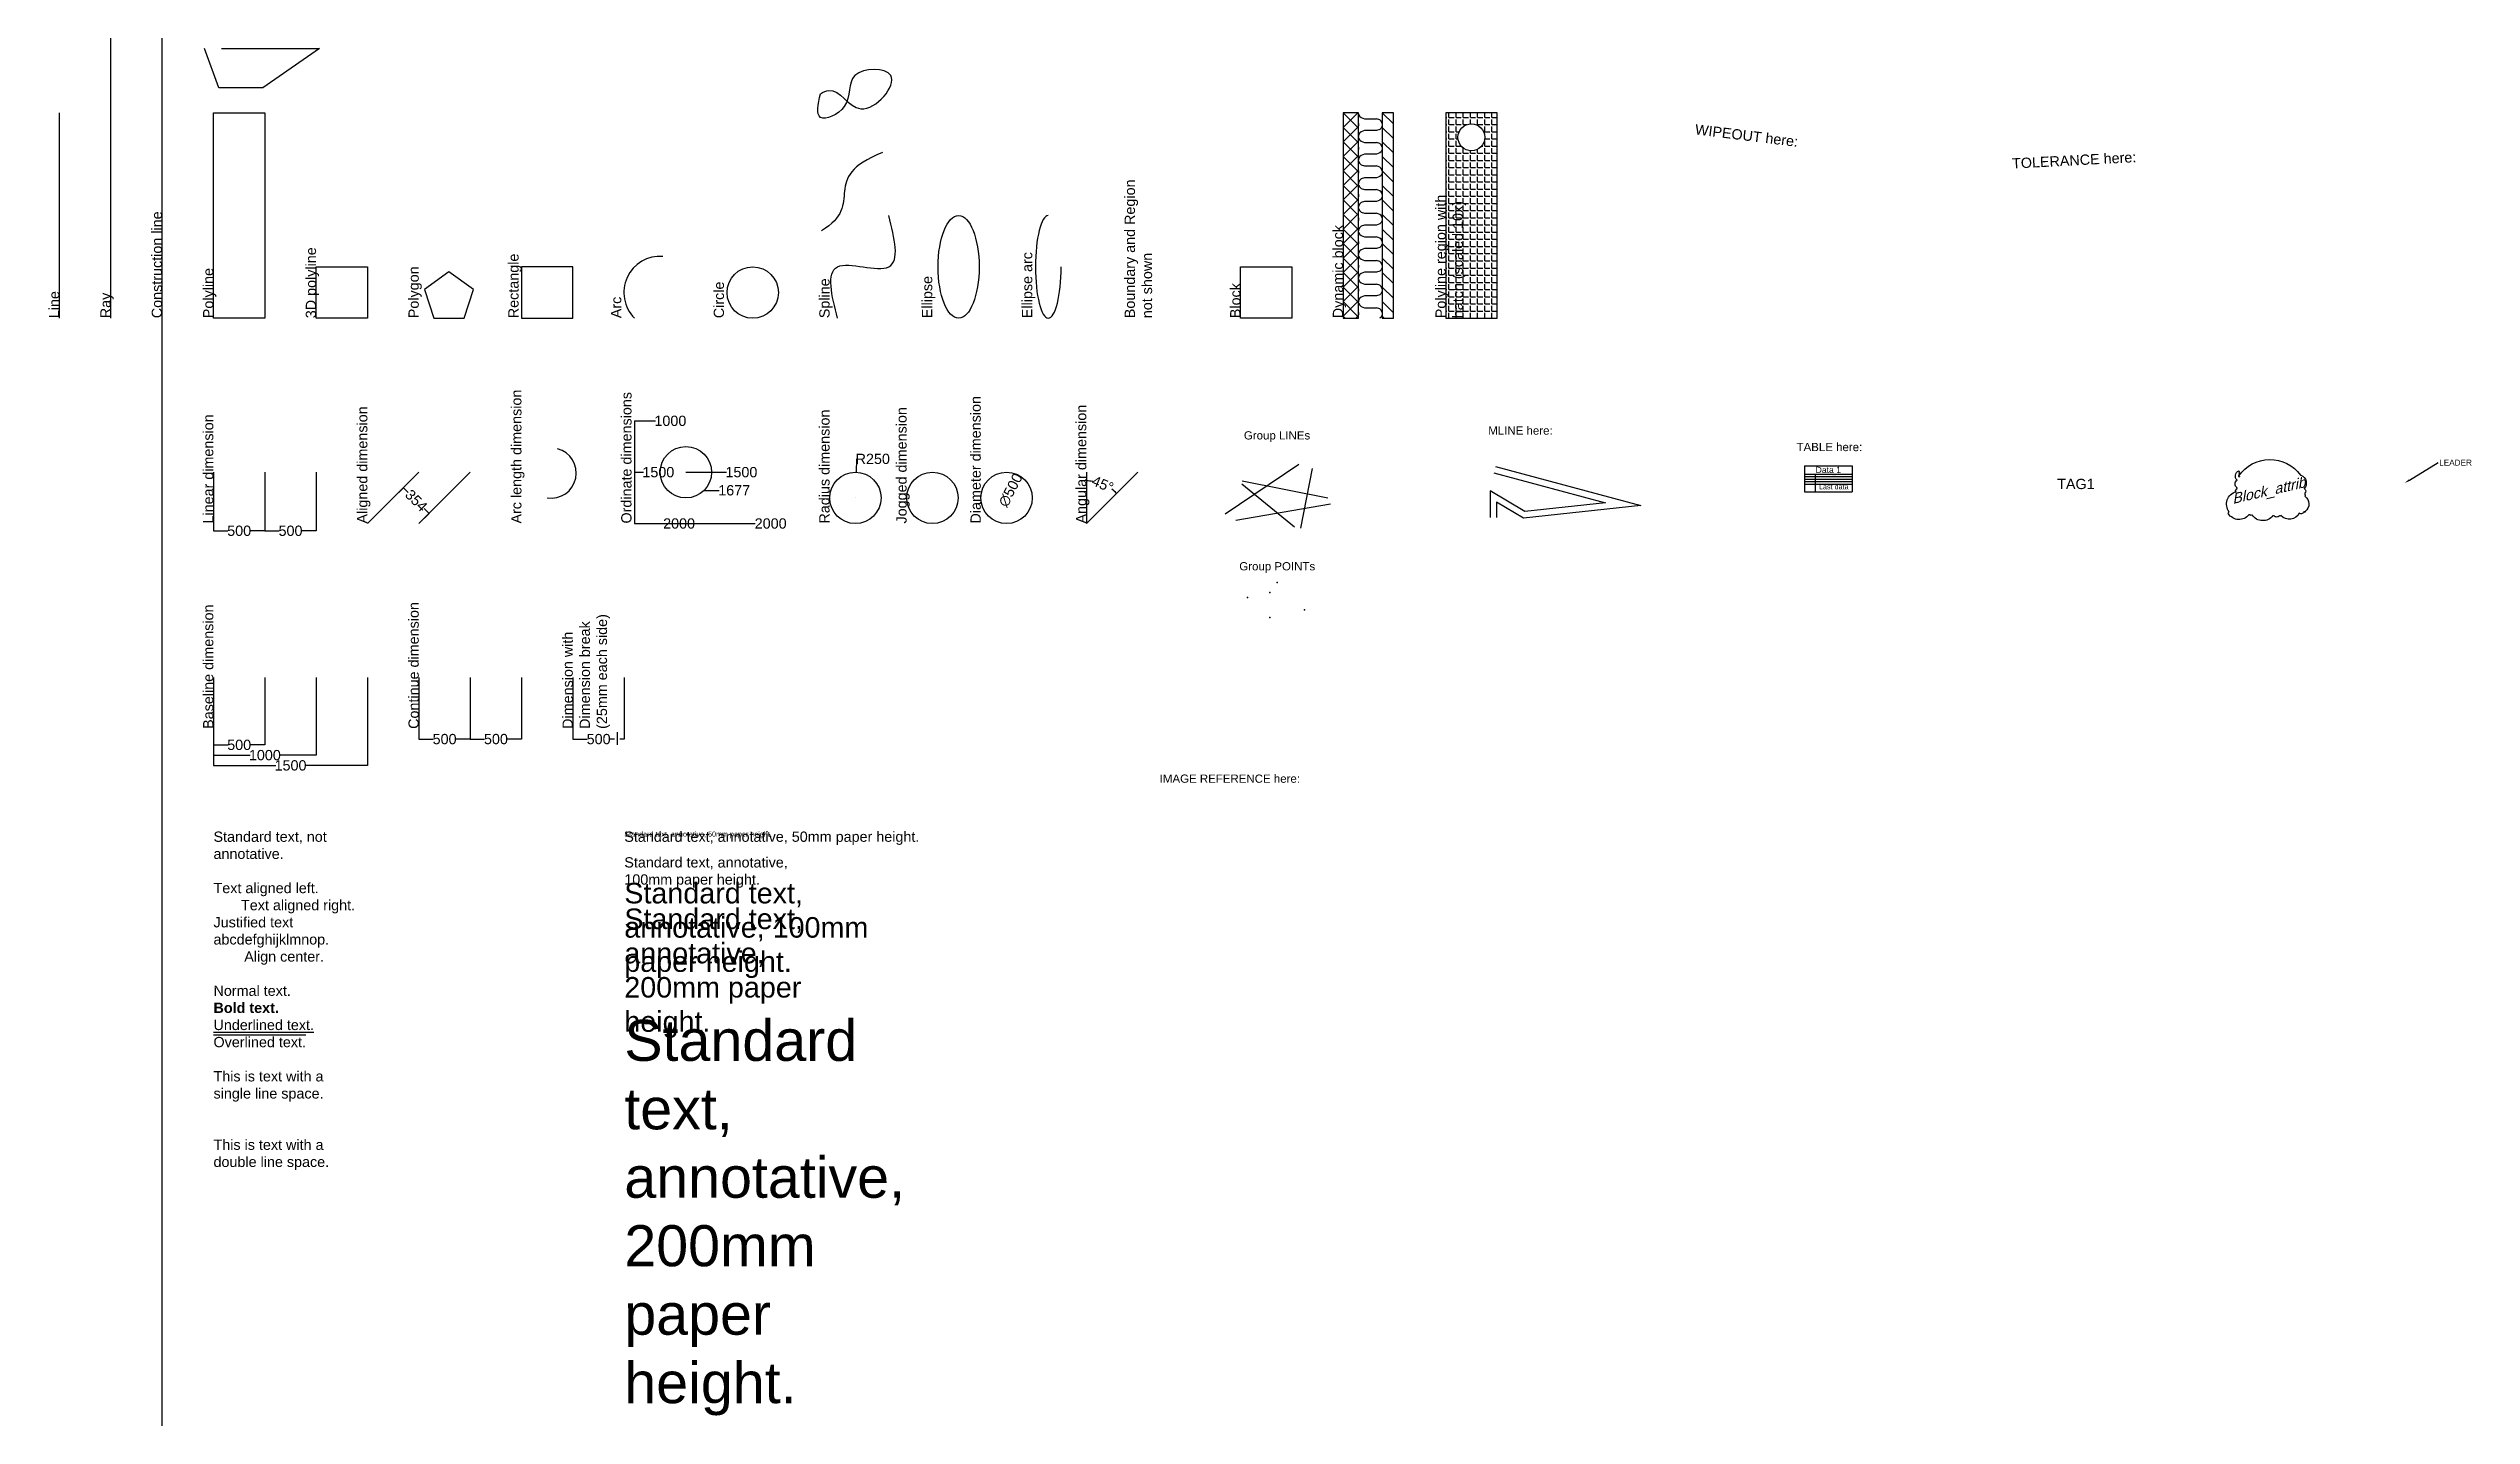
# Model space of a CAD drawing. Header units: millimetres. Extents: x -107 to 23486, y -10688 to 2628.
import ezdxf
from ezdxf import colors
from ezdxf.entities.mleader import LeaderData, LeaderLine
from ezdxf.enums import TextEntityAlignment as Align
from ezdxf.math import Vec2, Vec3

# ---------------------------------------------------------------- set-up
doc = ezdxf.new("R2010")
doc.units = ezdxf.units.MM
for name, color, linetype in [('0 @ 1', 7, 'Continuous'), ('0 @ 2', 7, 'Continuous'), ('1', 1, 'Continuous'), ('A21-B--', 7, 'Continuous'), ('A21-M--', 3, 'Continuous')]:
    doc.layers.add(name, color=color, linetype=linetype)
doc.layers.add('A09-S--', color=1, linetype='Continuous', lineweight=25)
doc.styles.add('Annotative', font='arial.ttf')
doc.styles.get("Standard").update_dxf_attribs({"font": 'arial.ttf'})
doc.dimstyles.new('Copy of Standard', dxfattribs={"dimtxt": 100, "dimasz": 0.18, "dimexe": 0.18, "dimexo": 0.0625, "dimgap": 0, "dimtad": 0, "dimtoh": 1, "dimdec": 0, "dimzin": 0, "dimdsep": 46, "dimtxsty": 'Standard', "dimcen": 0.09, "dimclrd": 256, "dimclre": 256, "dimadec": 0, "dimazin": 0, "dimtfac": 1, "dimtdec": 0, "dimtofl": 0, "dimtmove": 0, "dimatfit": 3, "dimfxl": 0, "dimtolj": 1, "dimtzin": 0, "dimlwd": -1, "dimlwe": -1, "dimarcsym": 0})

# ---------------------------------------------------------------- blocks, each defined once
blk = doc.blocks.new('*D2')
at = {"layer": '1', "transparency": 16777216}
for p, q in [((1500, -2000.0625), (1500, -2071.073713991845)), ((1500.18, -2070.893713991845), (1639.699863574352, -2070.893713991845)), ((1999.82, -2070.893713991845), (1860.300136425648, -2070.893713991845)), ((2000, -2000.0625), (2000, -2071.073713991845))]:
    blk.add_line(p, q, dxfattribs=at)
for points in [[(1500.18, -2070.863713991845), (1500.18, -2070.923713991845), (1500, -2070.893713991845)], [(1999.82, -2070.863713991845), (1999.82, -2070.923713991845), (2000, -2070.893713991845)]]:
    blk.add_solid(points, dxfattribs=at)
at = {"layer": 'Defpoints', "color": 0, "transparency": 16777216}
for p in [(1500, -2000), (2000, -2000), (2000, -2070.893713991845)]:
    blk.add_point(p, dxfattribs=at)
at = {"layer": '1', "color": 0, "transparency": 16777216, "insert": (1750, -2070.893713991845), "char_height": 100, "attachment_point": 5}
blk.add_mtext('\\A1;500', dxfattribs=at)
blk = doc.blocks.new('*D4')
at = {"layer": '1', "transparency": 16777216}
for p, q in [((7760.909849022041, -1370.668710510087), (7757.119948754739, -1499.927467785159)), ((7761.089849022042, -1370.668710510087), (7760.909849022041, -1370.668710510087)), ((7749.697757291156, -1750.000000000001), (7749.877757291155, -1750.000000000001)), ((7749.787757291156, -1750.090000000001), (7749.787757291156, -1749.910000000001))]:
    blk.add_line(p, q, dxfattribs=at)
blk.add_solid([(7757.089961641595, -1499.926588555229), (7757.149935867884, -1499.928347015089), (7757.114673375159, -1500.107390464025)], dxfattribs=at)
at = {"layer": 'Defpoints', "color": 0, "transparency": 16777216}
for p in [(7757.114673375159, -1500.107390464025), (7749.787757291155, -1750.000000000001)]:
    blk.add_point(p, dxfattribs=at)
at = {"layer": '1', "color": 0, "transparency": 16777216, "insert": (7919.241281491347, -1370.668710510086), "char_height": 100, "attachment_point": 5}
blk.add_mtext('\\A1;R250', dxfattribs=at)
blk = doc.blocks.new('*D6')
at = {"layer": '1', "transparency": 16777216}
blk.add_line((9338.018264659575, -1528.944070088862), (9338.101900145928, -1528.784680298027), dxfattribs=at)
blk.add_solid([(9338.075335180787, -1528.770741050301), (9338.128465111067, -1528.798619545753), (9338.185535632281, -1528.625290507192)], dxfattribs=at)
at = {"layer": 'Defpoints', "color": 0, "transparency": 16777216}
for p in [(9338.185535632281, -1528.625290507192), (9105.864740205145, -1971.374709492807)]:
    blk.add_point(p, dxfattribs=at)
at = {"layer": '1', "color": 0, "transparency": 16777216, "insert": (9261.491858034906, -1674.785607897973), "char_height": 100, "attachment_point": 5, "rotation": 62.31297110721254}
blk.add_mtext('\\A1;∅500', dxfattribs=at)
blk = doc.blocks.new('*D7')
at = {"layer": '1', "transparency": 16777216}
for start, end in [(81.45844449661031, 89.97514802627833), (45.02485197372167, 53.54155550338968)]:
    blk.add_arc((10000, -2000), 414.9867736342807, start, end, dxfattribs=at)
for points in [[(10000.17999348954, -1585.043265402403), (10000.180006502, -1584.983265403813), (10000, -1585.013226365719)], [(10293.33386352064, -1706.411568842919), (10293.29144631597, -1706.454004449993), (10293.43996173953, -1706.560038260474)]]:
    blk.add_solid(points, dxfattribs=at)
at = {"layer": 'Defpoints', "color": 0, "transparency": 16777216}
for p in [(9999.999999999998, -1500), (10207.49338681714, -1640.610911798171), (10500, -1500), (10000, -2000), (10000, -2000)]:
    blk.add_point(p, dxfattribs=at)
at = {"layer": '1', "color": 0, "transparency": 16777216, "insert": (10158.80856292048, -1616.602213576394), "char_height": 100, "attachment_point": 5, "rotation": 337.5}
blk.add_mtext('\\A1;45°', dxfattribs=at)
blk = doc.blocks.new('*D8')
at = {"layer": '1', "transparency": 16777216}
for p, q in [((2000, -2000.0625), (2000, -2071.073713991845)), ((2000.18, -2070.893713991845), (2139.699863574352, -2070.893713991845)), ((2499.82, -2070.893713991845), (2360.300136425648, -2070.893713991845)), ((2500, -2000.0625), (2500, -2071.073713991845))]:
    blk.add_line(p, q, dxfattribs=at)
for points in [[(2000.18, -2070.863713991845), (2000.18, -2070.923713991845), (2000, -2070.893713991845)], [(2499.82, -2070.863713991845), (2499.82, -2070.923713991845), (2500, -2070.893713991845)]]:
    blk.add_solid(points, dxfattribs=at)
at = {"layer": 'Defpoints', "color": 0, "transparency": 16777216}
for p in [(2000, -2000), (2500, -2000), (2500, -2070.893713991845)]:
    blk.add_point(p, dxfattribs=at)
at = {"layer": '1', "color": 0, "transparency": 16777216, "insert": (2250, -2070.893713991845), "char_height": 100, "attachment_point": 5}
blk.add_mtext('\\A1;500', dxfattribs=at)
blk = doc.blocks.new('*D9')
at = {"layer": '1', "transparency": 16777216}
for p, q in [((1500, -4000.0625), (1500, -4156.356868108423)), ((2000, -4000.0625), (2000, -4156.356868108423)), ((1500.18, -4156.176868108423), (1639.699863574352, -4156.176868108423)), ((1999.82, -4156.176868108423), (1860.300136425648, -4156.176868108423))]:
    blk.add_line(p, q, dxfattribs=at)
for points in [[(1500.18, -4156.146868108423), (1500.18, -4156.206868108423), (1500, -4156.176868108423)], [(1999.82, -4156.146868108423), (1999.82, -4156.206868108423), (2000, -4156.176868108423)]]:
    blk.add_solid(points, dxfattribs=at)
at = {"layer": 'Defpoints', "color": 0, "transparency": 16777216}
for p in [(1500, -4000), (2000, -4000), (2000, -4156.176868108423)]:
    blk.add_point(p, dxfattribs=at)
at = {"layer": '1', "color": 0, "transparency": 16777216, "insert": (1750, -4156.176868108423), "char_height": 100, "attachment_point": 5}
blk.add_mtext('\\A1;500', dxfattribs=at)
blk = doc.blocks.new('*D10')
at = {"layer": '1', "transparency": 16777216}
for p, q in [((1500, -4000.0625), (1500, -4256.356868108424)), ((2500, -4000.0625), (2500, -4256.356868108424)), ((1500.18, -4256.176868108424), (1855.55934515689, -4256.176868108424)), ((2499.82, -4256.176868108424), (2144.440654843111, -4256.176868108424))]:
    blk.add_line(p, q, dxfattribs=at)
for points in [[(1500.18, -4256.146868108424), (1500.18, -4256.206868108424), (1500, -4256.176868108424)], [(2499.82, -4256.146868108424), (2499.82, -4256.206868108424), (2500, -4256.176868108424)]]:
    blk.add_solid(points, dxfattribs=at)
at = {"layer": 'Defpoints', "color": 0, "transparency": 16777216}
for p in [(1500, -4000), (2500, -4000), (2500, -4256.176868108424)]:
    blk.add_point(p, dxfattribs=at)
at = {"layer": '1', "color": 0, "transparency": 16777216, "insert": (2000, -4256.176868108424), "char_height": 100, "attachment_point": 5}
blk.add_mtext('\\A1;1000', dxfattribs=at)
blk = doc.blocks.new('*D11')
at = {"layer": '1', "transparency": 16777216}
for p, q in [((1500, -4000.0625), (1500, -4356.356868108423)), ((3000, -4000.0625), (3000, -4356.356868108423)), ((1500.18, -4356.176868108422), (2105.559345156889, -4356.176868108422)), ((2999.82, -4356.176868108422), (2394.440654843111, -4356.176868108422))]:
    blk.add_line(p, q, dxfattribs=at)
for points in [[(1500.18, -4356.146868108422), (1500.18, -4356.206868108422), (1500, -4356.176868108422)], [(2999.82, -4356.146868108422), (2999.82, -4356.206868108422), (3000, -4356.176868108422)]]:
    blk.add_solid(points, dxfattribs=at)
at = {"layer": 'Defpoints', "color": 0, "transparency": 16777216}
for p in [(1500, -4000), (3000, -4000), (3000, -4356.176868108422)]:
    blk.add_point(p, dxfattribs=at)
at = {"layer": '1', "color": 0, "transparency": 16777216, "insert": (2250, -4356.176868108422), "char_height": 100, "attachment_point": 5}
blk.add_mtext('\\A1;1500', dxfattribs=at)
blk = doc.blocks.new('*D12')
at = {"layer": '1', "transparency": 16777216}
for p, q in [((3500, -4000.0625), (3500, -4100.06952030843)), ((4000, -4000.062500000001), (4000, -4100.06952030843)), ((3500.18, -4099.889520308429), (3639.699863574352, -4099.889520308429)), ((3999.82, -4099.889520308429), (3860.300136425648, -4099.889520308429))]:
    blk.add_line(p, q, dxfattribs=at)
for points in [[(3500.18, -4099.85952030843), (3500.18, -4099.919520308429), (3500, -4099.889520308429)], [(3999.82, -4099.85952030843), (3999.82, -4099.919520308429), (4000, -4099.889520308429)]]:
    blk.add_solid(points, dxfattribs=at)
at = {"layer": 'Defpoints', "color": 0, "transparency": 16777216}
for p in [(3500, -4000), (4000, -4000.000000000001), (4000, -4099.889520308429)]:
    blk.add_point(p, dxfattribs=at)
at = {"layer": '1', "color": 0, "transparency": 16777216, "insert": (3750, -4099.889520308429), "char_height": 100, "attachment_point": 5}
blk.add_mtext('\\A1;500', dxfattribs=at)
blk = doc.blocks.new('*D13')
at = {"layer": '1', "transparency": 16777216}
for p, q in [((4000, -4000.062500000002), (4000, -4100.06952030843)), ((4500, -4000.062500000002), (4500, -4100.06952030843)), ((4000.18, -4099.889520308429), (4139.699863574352, -4099.889520308429)), ((4499.82, -4099.889520308429), (4360.300136425648, -4099.889520308429))]:
    blk.add_line(p, q, dxfattribs=at)
for points in [[(4000.18, -4099.85952030843), (4000.18, -4099.919520308429), (4000, -4099.889520308429)], [(4499.82, -4099.85952030843), (4499.82, -4099.919520308429), (4500, -4099.889520308429)]]:
    blk.add_solid(points, dxfattribs=at)
at = {"layer": 'Defpoints', "color": 0, "transparency": 16777216}
for p in [(4000, -4000.000000000002), (4500, -4000.000000000002), (4500, -4099.889520308429)]:
    blk.add_point(p, dxfattribs=at)
at = {"layer": '1', "color": 0, "transparency": 16777216, "insert": (4250, -4099.889520308429), "char_height": 100, "attachment_point": 5}
blk.add_mtext('\\A1;500', dxfattribs=at)
blk = doc.blocks.new('*D14')
at = {"layer": '1', "transparency": 16777216}
for p, q in [((5000, -4000.062500000002), (5000, -4100.180000000003)), ((5500, -4000.062500000002), (5500, -4100.180000000003)), ((5000.18, -4100.000000000003), (5139.699863574352, -4100.000000000003)), ((5405.148242080603, -4100.000000000003), (5360.300136425648, -4100.000000000003)), ((5499.82, -4100.000000000003), (5455.148242080603, -4100.000000000003))]:
    blk.add_line(p, q, dxfattribs=at)
for points in [[(5000.18, -4099.970000000003), (5000.18, -4100.030000000002), (5000, -4100.000000000003)], [(5499.82, -4099.970000000003), (5499.82, -4100.030000000002), (5500, -4100.000000000003)]]:
    blk.add_solid(points, dxfattribs=at)
at = {"layer": 'Defpoints', "color": 0, "transparency": 16777216}
for p in [(5000, -4000.000000000002), (5500, -4000.000000000002), (5500, -4100.000000000003)]:
    blk.add_point(p, dxfattribs=at)
at = {"layer": '1', "color": 0, "transparency": 16777216, "insert": (5250, -4100.000000000003), "char_height": 100, "attachment_point": 5}
blk.add_mtext('\\A1;500', dxfattribs=at)
blk = doc.blocks.new('*D15')
at = {"layer": '1', "transparency": 16777216}
for p, q in [((3250.044194173825, -1749.955805826176), (3349.391702038431, -1650.608297961569)), ((3349.391702038431, -1650.862856402796), (3396.318682135862, -1697.789836500228)), ((3599.137143597204, -1900.60829796157), (3552.210163499772, -1853.681317864138)), ((3500.044194173825, -1999.955805826175), (3599.391702038431, -1900.608297961569))]:
    blk.add_line(p, q, dxfattribs=at)
for points in [[(3349.412915241867, -1650.841643199361), (3349.370488834996, -1650.884069606232), (3349.264422817817, -1650.735577182183)], [(3599.15835680064, -1900.587084758135), (3599.115930393768, -1900.629511165006), (3599.264422817817, -1900.735577182183)]]:
    blk.add_solid(points, dxfattribs=at)
at = {"layer": 'Defpoints', "color": 0, "transparency": 16777216}
for p in [(3250, -1750), (3500.000000000001, -2000), (3599.264422817817, -1900.735577182183)]:
    blk.add_point(p, dxfattribs=at)
at = {"layer": '1', "color": 0, "transparency": 16777216, "insert": (3474.264422817818, -1775.735577182183), "char_height": 100, "attachment_point": 5, "rotation": 315}
blk.add_mtext('\\A1;354', dxfattribs=at)
blk = doc.blocks.new('*D16')
at = {"layer": '1', "transparency": 16777216}
blk.add_line((6099.420416588103, -1499.999999999999), (6495.792237958628, -1499.999999999999), dxfattribs=at)
at = {"layer": 'Defpoints', "color": 0, "transparency": 16777216}
for p in [(0, 0), (6099.357916588103, -1499.999999999999), (6495.792237958628, -1499.999999999999)]:
    blk.add_point(p, dxfattribs=at)
at = {"layer": '1', "color": 0, "transparency": 16777216, "insert": (6640.232892801739, -1499.999999999999), "char_height": 100, "attachment_point": 5}
blk.add_mtext('\\A1;1500', dxfattribs=at)
blk = doc.blocks.new('*D17')
at = {"layer": '1', "transparency": 16777216}
blk.add_line((6599.420416588103, -2000), (6775.154272824078, -2000), dxfattribs=at)
at = {"layer": 'Defpoints', "color": 0, "transparency": 16777216}
for p in [(0, 0), (6599.357916588103, -2000), (6775.154272824078, -2000)]:
    blk.add_point(p, dxfattribs=at)
at = {"layer": '1', "color": 0, "transparency": 16777216, "insert": (6925.154272824078, -2000), "char_height": 100, "attachment_point": 5}
blk.add_mtext('\\A1;2000', dxfattribs=at)
blk = doc.blocks.new('*D18')
at = {"layer": '1', "transparency": 16777216}
blk.add_line((6276.19711188474, -1676.776695296636), (6425.246313264992, -1676.776695296636), dxfattribs=at)
at = {"layer": 'Defpoints', "color": 0, "transparency": 16777216}
for p in [(0, 0), (6276.13461188474, -1676.776695296636), (6425.246313264992, -1676.776695296636)]:
    blk.add_point(p, dxfattribs=at)
at = {"layer": '1', "color": 0, "transparency": 16777216, "insert": (6569.857500168129, -1676.776695296636), "char_height": 100, "attachment_point": 5}
blk.add_mtext('\\A1;1677', dxfattribs=at)
blk = doc.blocks.new('*D19')
at = {"layer": '1', "transparency": 16777216}
blk.add_line((5599.420416588103, -2000), (5883.394534081617, -2000), dxfattribs=at)
at = {"layer": 'Defpoints', "color": 0, "transparency": 16777216}
for p in [(0, 0), (5599.357916588103, -2000), (5883.394534081617, -2000)]:
    blk.add_point(p, dxfattribs=at)
at = {"layer": '1', "color": 0, "transparency": 16777216, "insert": (6033.394534081617, -2000), "char_height": 100, "attachment_point": 5}
blk.add_mtext('\\A1;2000', dxfattribs=at)
blk = doc.blocks.new('*D20')
at = {"layer": '1', "transparency": 16777216}
blk.add_line((5599.420416588103, -999.9999999999987), (5804.063422029042, -999.9999999999987), dxfattribs=at)
at = {"layer": 'Defpoints', "color": 0, "transparency": 16777216}
for p in [(0, 0), (5599.357916588103, -999.9999999999987), (5804.063422029042, -999.9999999999987)]:
    blk.add_point(p, dxfattribs=at)
at = {"layer": '1', "color": 0, "transparency": 16777216, "insert": (5948.504076872153, -999.9999999999987), "char_height": 100, "attachment_point": 5}
blk.add_mtext('\\A1;1000', dxfattribs=at)
blk = doc.blocks.new('*D21')
at = {"layer": '1', "transparency": 16777216}
blk.add_line((5599.420416588103, -1499.999999999999), (5686.72782888728, -1499.999999999999), dxfattribs=at)
at = {"layer": 'Defpoints', "color": 0, "transparency": 16777216}
for p in [(0, 0), (5599.357916588103, -1499.999999999999), (5686.72782888728, -1499.999999999999)]:
    blk.add_point(p, dxfattribs=at)
at = {"layer": '1', "color": 0, "transparency": 16777216, "insert": (5831.168483730391, -1499.999999999999), "char_height": 100, "attachment_point": 5}
blk.add_mtext('\\A1;1500', dxfattribs=at)
blk = doc.blocks.new('*U26')
at = {"layer": '0 @ 1', "insert": (5500, -5000), "char_height": 100, "width": 2065.697095379251, "attachment_point": 1}
blk.add_mtext('{\\H0.5x;Standard text, annotative, 50mm paper height.\\P}\\PStandard text, annotative, 100mm paper height.\\P\\P{\\H2x;Standard text, annotative, 200mm paper height.}', dxfattribs=at)
at = {"layer": '0 @ 2', "insert": (5500, -5000), "char_height": 200, "width": 2726.362263743389, "attachment_point": 1}
blk.add_mtext('{\\H0.5x;Standard text, annotative, 50mm paper height.\\P}\\PStandard text, annotative, 100mm paper height.\\P\\P{\\H2x;Standard text, annotative, 200mm paper height.}', dxfattribs=at)
blk = doc.blocks.new('new block')
blk.add_polyline3d([(0, 1.137e-13, 0), (0, 500, 200), (500, 500, 400), (500, 0, 600), (0, 0, 0)])
blk = doc.blocks.new('cloud_attrib')
blk.add_lwpolyline([(-268.9949090006467, 264.4741159785376, -0.52056705), (-268.9949090006467, 264.4741159785376, -0.52056705), (330.8814153170843, 271.8362643278747, -0.52056705), (330.8814153170843, 271.8362643278747, -0.52056705), (335.3031289881146, 270.3638346580046, -0.52056705), (335.3031289881146, 270.3638346580046, -0.52056705), (367.7288988956461, 140.7902928790095, -0.52056705), (367.7288988956461, 140.7902928790095, -0.52056705), (372.1505567037948, 95.1450709928754, -0.52056705), (372.1505567037948, 95.1450709928745, -0.52056705), (372.1505567037948, 81.89325290394845, -0.52056705), (372.1505567037948, 81.89325290394845, -0.52056705), (372.1505567037948, 67.1689806752147, -0.52056705), (372.1505567037948, 67.1689806752147, -0.52056705), (372.1505567037948, 65.69655100534828, -0.52056705), (372.1505567037948, 65.69655100534828, -0.52056705), (376.5722703748324, -81.54609787217849, -0.52056705), (376.5722703748324, -81.54609787217849, -0.52056705), (376.5722703748324, -87.43579208170969, -0.52056705), (376.5722703748324, -87.43579208171013, -0.52056705), (376.5722703748324, -88.90822175157564, -0.52056705), (376.5722703748324, -88.90822175157653, -0.52056705), (370.6766707677453, -85.96336241184326, -0.52056705), (370.6766707677453, -85.96336241184326, -0.52056705), (367.7288988956461, -81.54609787217849, -0.52056705), (367.7288988956461, -81.54609787217849, -0.52056705), (366.2549570967238, -81.54609787217849, -0.52056705), (366.2549570967238, -81.54609787217849, -0.52056705), (319.0902719657823, -99.21520497070742, -0.52056705), (319.0902719657823, -99.21520497070742, -0.52056705), (140.7486212686944, -122.7740307487074, -0.52056705), (140.7486212686944, -122.7740307487074, -0.52056705), (126.0096501824155, -122.7740307487074, -0.52056705), (126.0096501824155, -122.7740307487074, -0.52056705), (71.47542364547553, -122.7740307487074, -0.52056705), (71.47542364547553, -122.7740307487074, -0.52056705), (62.63205216628374, -122.7740307487074, -0.52056705), (62.63205216628374, -122.7740307487074, -0.52056705), (-139.2919410962749, -115.4119068693103, -0.52056705), (-139.2919410962749, -115.4119068693103, -0.52056705), (-159.9264559267667, -115.4119068693103, -0.52056705), (-159.9264559267667, -115.4119068693103, -0.52056705), (-167.295997332767, -113.9394771994448, -0.52056705), (-167.295997332767, -113.9394771994448, -0.52056705), (-171.7176551409357, -113.9394771994448, -0.52056705), (-171.7176551409357, -113.9394771994448, -0.52056705), (-370.6938206685137, -103.632493980313, -0.52056705), (-370.6938206685137, -103.632493980313, -0.52056705), (-366.2721628603448, -91.85308109131165, -0.52056705), (-366.2721628603448, -91.85308109131165, -0.52056705), (-364.7982769242954, -85.96336241184326, -0.52056705), (-364.7982769242954, -85.96336241184326, -0.52056705), (-296.9989652371442, 109.8693432216137, -0.52056705), (-296.9989652371442, 109.8693432216137, -0.52056705), (-286.6817078218864, 140.7902928790095, -0.52056705), (-286.6817078218864, 140.7902928790095, -0.52056705), (-286.6817078218864, 143.7351522187414, -0.52056705), (-286.6817078218864, 143.7351522187414, -0.52056705), (-286.6817078218864, 149.6248708982129, -0.52056705), (-286.6817078218864, 149.6248708982129, -0.52056705), (-286.6817078218864, 221.7737534321386, -0.52056705), (-286.6817078218864, 221.7737534321386, -0.52056705), (-270.4687949366962, 313.0641972044027, -0.52056705), (-270.4687949366962, 313.0641972044027, -0.52056705), (-270.4687949366962, 311.5917675345337, -0.52056705), (-270.4687949366962, 311.5917675345337, -0.52056705), (-270.4687949366962, 295.3950901058702, -0.52056705), (-270.4687949366962, 295.3950901058702, -0.52056705), (-270.4687949366962, 273.3086939977397, -0.52056705), (-270.4687949366962, 273.3086939977397, -0.52056705), (-270.4687949366962, 268.8914049881382, -0.52056705), (-270.4687949366962, 268.8914049881378, -0.52056705), (-270.4687949366962, 263.0016863086676, -0.52056705), (-270.4687949366962, 263.0016863086676, -0.52056705), (-270.4687949366962, 260.0568514388724, -0.52056705), (-270.4687949366962, 260.0568514388724, -0.52056705), (-270.4687949366962, 257.1119920991364, -0.52056705), (-270.4687949366962, 257.1119920991356, -0.52056705), (-268.9949090006467, 255.6395624292704, -0.52056705), (-268.9949090006467, 255.6395624292704, -0.52056705), (-266.0471371285366, 255.6395624292704, -0.52056705), (-266.0471371285366, 255.6395624292704, -0.52056705), (-264.5731953296035, 258.5844217690064, -0.52056705), (-264.5731953296035, 258.5844217690064, -0.52056705), (-263.4291237722028, 257.1801164107196, -0.52056705), (-263.4291237722028, 257.1801164107196, -0.52056705), (-262.712514888517, 256.3005444351948, -0.52056705), (-262.712514888517, 256.3005444351948, -0.52056705), (-262.2637125988531, 255.7496526871064, -0.52056705), (-262.2637125988531, 255.7496526871064, -0.52056705), (-262.6630762494351, 255.4046020701385, -0.52056705), (-262.6630762494351, 255.4046020701385, -0.52056705), (-263.343597719755, 255.8577853497809, -0.52056705), (-263.343597719755, 255.8577853497809, -0.52056705), (-264.7045289346552, 257.4440002383481, -0.52056705), (-264.7045289346552, 257.4440002383481, -0.52056705), (-265.6118536531849, 258.8035990171556, -0.52056705), (-265.6118536531849, 258.8035990171556, -0.52056705), (-269.014237553316, 260.163173326025, -0.52056705), (-269.014237553316, 260.1631733260246, -0.52056705), (-270.1483655200354, 261.5227721048327, -0.52056705), (-270.1483655200354, 261.5227721048327, -0.52056705), (-270.375168768227, 262.6557792438175, -0.52056705), (-270.375168768227, 262.6557792438175, -0.52056705), (-270.8288311274846, 263.1089869934008, -0.52056705), (-270.8288311274846, 263.1089869934008, -0.52056705), (-270.335115091144, 263.4218596399187, -0.52056705), (-270.335115091144, 263.4218596399187, -0.52056705), (-269.6586716102665, 263.4993559383324, -0.52056705), (-269.6586716102665, 263.4993559383324, -0.52056705), (-269.0456324857041, 263.5550495206476, -0.52056705), (-269.0456324857041, 263.5550495206476, 0.2256393613240235)], format="xyb", close=True)
blk.add_attdef('TAG2', text='', height=100).set_placement((28.57419267766818, 72.88936737330731), align=Align.CENTER)
blk = doc.blocks.new('*T24')
at = {"color": 0, "linetype": 'ByBlock', "lineweight": -2}
for p, q in [((0, 0), (466.7069206867309, 0)), ((0, 0), (0, -255.1550049690247)), ((466.7069206867309, 0), (466.7069206867309, -255.1550049690247)), ((0, -83), (466.7069206867309, -83)), ((0, -106.878753009735), (466.7069206867309, -106.878753009735)), ((0, -130.7575060194699), (466.7069206867309, -130.7575060194699)), ((0, -154.6362590292049), (466.7069206867309, -154.6362590292049)), ((0, -178.5150120389399), (466.7069206867309, -178.5150120389399)), ((106.8063784500846, -83), (106.8063784500846, -255.1550049690247)), ((0, -255.1550049690247), (466.7069206867309, -255.1550049690247))]:
    blk.add_line(p, q, dxfattribs=at)
at = {"color": 0}
for s, insert, char_height, width, attachment_point in [('Data 2', (53.4031892250423, -94.93937650486737), 4.5, 103.8063784500846, 5), ('Data 3', (53.4031892250423, -108.378753009735), 4.5, 103.8063784500846, 2), ('Data 4', (53.4031892250423, -132.2575060194699), 4.5, 103.8063784500846, 2), ('Data 5', (53.4031892250423, -156.1362590292049), 4.5, 103.8063784500846, 2), ('Data 6', (53.4031892250423, -180.0150120389399), 4.5, 103.8063784500846, 2), ('Data 1', (233.3534603433654, -41.5), 60, 463.7069206867309, 5), ('Last data', (286.7566495684077, -180.0150120389399), 50, 356.9005422366463, 2), ('Another data', (286.7566495684077, -94.93937650486737), 4.5, 356.9005422366463, 5)]:
    blk.add_mtext(s, dxfattribs=dict(at, insert=insert, char_height=char_height, width=width, attachment_point=attachment_point))

msp = doc.modelspace()

# ---------------------------------------------------------------- hatches: boundary and pattern name
at = {"layer": '1'}
h = msp.add_hatch(dxfattribs=at)
h.set_pattern_fill('ANGLE', color=256, scale=10, style=0)
h.set_pattern_definition([(0, (-1000, 0), (0, 69.85000000000001), [50.8, -19.05]), (90, (-1000, 0), (-69.85000000000001, 4.3e-15), [50.8, -19.05])])
h.paths.add_polyline_path([(14000, 2000), (13500, 2000), (13500, 1.137e-13), (14000, 1.137e-13)])
h.paths.add_polyline_path([(13617.01236725673, 1762.522837030262, -1), (13879.44009170005, 1762.522837030262, -1)], flags=16)
h.paths.add_polyline_path([(13373.36289222374, -25), (13373.36289222374, 1208.356070941337), (13721.13460663938, 1208.356070941337), (13721.13460663938, -25.00000000000002)], flags=9)
at = {"layer": 'A09-S--', "linetype": 'Continuous', "lineweight": 25}
h = msp.add_hatch(dxfattribs=at)
h.set_pattern_fill('_U', color=1, scale=100, angle=-45, style=0, double=1, pattern_type=0)
h.set_pattern_definition([(315, (12500, 2000), (70.71067811865474, 70.71067811865474), []), (45, (12500, 2000), (-70.71067811865474, 70.71067811865474), [])])
h.paths.add_polyline_path([(12650, 2000), (12500, 2000), (12500, 0), (12650, 0)], flags=0)
h = msp.add_hatch(dxfattribs=at)
h.set_pattern_fill('INSUL2', color=1, scale=230, angle=-90, style=0, pattern_type=2)
h.set_pattern_definition([(180, (12822.5, 1827.5), (-4.23e-14, -230), [115, -115]), (360, (12707.5, 1942.5), (1.41e-14, 230), [115, -115]), (90, (12650, 1988.5), (-230, 2.82e-14), [11.5, -218.5]), (270, (12650, 1781.5), (230, 0), [11.5, -218.5]), (243.434949, (12661.5, 1804.5), (-230.0001044626423, -230.000003025189), [25.71469, -488.5809499999999]), (225, (12673, 1816), (230.0000353936559, -3.57796031675e-05), [16.26353, -309.00569]), (198.4349489999999, (12707.5, 1827.5), (230.0000174435262, -5.020183360899999e-05), [36.36622, -690.95772]), (341.5650509999999, (12673, 1954), (230.0000174435262, 5.02018336473e-05), [36.36621999999999, -690.9577199999997]), (315, (12661.5, 1965.5), (230.0000353936558, 3.57796031036e-05), [16.26353, -309.00569]), (296.5650510000001, (12650, 1988.5), (230.0001044626423, -230.0000030251889), [25.71469, -488.5809499999999]), (198.4349489999999, (12857, 1839), (230.0000174435262, -5.020183360899999e-05), [36.36622, -690.95772]), (225, (12868.5, 1850.5), (230.0000353936559, -3.57796031675e-05), [16.26353, -309.00569]), (243.434949, (12880, 1873.5), (-230.0001044626423, -230.000003025189), [25.71469, -488.5809499999999]), (270, (12880, 1896.5), (230, 0), [23, -207]), (161.565051, (12857, 1931), (230.0000174435262, 5.02018335324e-05), [36.36622, -690.95772]), (135, (12868.5, 1919.5), (230.0000353936559, 3.57796030781e-05), [16.26353, -309.00569]), (116.565051, (12880, 1896.5), (-229.9998973227154, 690.0000076538922), [25.71469, -488.5809499999999])])
h.paths.add_polyline_path([(12880, 2000), (12650, 2000), (12650, 0), (12880, 0)], flags=0)
h = msp.add_hatch(dxfattribs=at)
h.set_pattern_fill('_U', color=1, scale=100, angle=-45, style=0, pattern_type=0)
h.set_pattern_definition([(315, (12880, 2000), (70.71067811865474, 70.71067811865474), [])])
h.paths.add_polyline_path([(12988, 2000), (12880, 2000), (12880, 0), (12988, 0)], flags=0)

# ---------------------------------------------------------------- linework, layer by layer
for p, q in [((0, 0), (0, 2000)), ((5599.357916588103, -999.9999999999987), (5599.357916588103, -2000)), ((1500, -1500), (1500, -2000)), ((2000, -1500), (2000, -2000)), ((2500, -1500.000000000001), (2500, -2000)), ((3500.000000000002, -1500), (3000, -2000)), ((3500.000000000002, -1500), (3000, -2000)), ((4000, -1500), (3500, -2000)), ((10500, -1500), (10000, -2000)), ((10000, -1500), (10000, -2000)), ((12066.63623652511, -1423.786448626425), (11350.04491095319, -1908.991337568167)), ((11511.94150573157, -1614.686774847253), (12026.82564081335, -2033.606851345942)), ((12350.61874426148, -1752.559190763782), (11517.24958515979, -1588.172819695103)), ((12087.86855423804, -2044.212433406802), (12201.9923480537, -1463.557381354646)), ((13966.863366728103, -1506.0794064446238), (15053.88586268654, -1797.4284587174955)), ((13983.230217810476, -1445.0147310123623), (15396.615326278661, -1823.8370768054167)), ((11453.55263202099, -1967.32200118423), (12374.50518779716, -1808.238458864634)), ((14269.620762900255, -1882.5125068150016), (13930.36845614373, -1681.1290648862657)), ((13930.36845614373, -1681.1290648862657), (13930.36845614373, -1941.185645459346)), ((14255.479499437026, -1947.6376330245305), (13993.58845614373, -1792.1765833622724)), ((13993.58845614373, -1792.1765833622724), (13993.58845614373, -1941.185645459346)), ((15396.615326278661, -1823.8370768054167), (14255.479499437026, -1947.6376330245305)), ((15053.88586268654, -1797.4284587174955), (14269.620762900255, -1882.5125068150016)), ((5599.357916588103, -2000), (6599.357916588103, -2000)), ((1500, -3500), (1500, -4000)), ((2000, -3500), (2000, -4000)), ((2500, -3500), (2500, -4000)), ((3000, -3500.000000000002), (3000, -4000)), ((3500.000000000002, -3500.000000000002), (3500, -4000)), ((4000, -3500.000000000002), (4000, -4000.000000000002)), ((4500, -3500.000000000002), (4500, -4000.000000000002)), ((5000, -3500.000000000002), (5000, -4000.000000000002)), ((5500, -3500.000000000003), (5500, -4000.000000000002)), ((5430.148242080601, -4031.703031366855), (5430.148242080601, -4156.703031366855))]:
    msp.add_line(p, q)
msp.add_xline((1000, 0), (0, 1))
msp.add_ray((500, 0), (0, 1))
for points in [[(1577.087831064043, 2627.544785470205), (2531.035588335229, 2627.544785470205), (1978.750015250403, 2245.092600066412), (1551.983895672386, 2245.092600066412), (1413.912502401184, 2627.544785470205)], [(1500, 0), (1500, 2000), (2000, 2000), (2000, 2.274e-13), (1500, 0)]]:
    msp.add_lwpolyline(points)
at = {"elevation": 600}
msp.add_lwpolyline([(13500, 1.137e-13), (14000, 1.137e-13), (14000, 2000), (13500, 2000)], close=True, dxfattribs=at)
for points in [[(4500, 1.137e-13), (5000, 1.137e-13), (5000, 500), (4500, 500)], [(3792.728791184004, 452.2542485937369), (3554.964662110215, 279.5084971874739), (3645.782478110886, 1.137e-13), (3939.675104257123, 1.137e-13), (4030.492920257791, 279.5084971874737)]]:
    msp.add_lwpolyline(points, close=True)
msp.add_polyline3d([(2500, 2.274e-13, 0), (2500, 500.0000000000002, 200), (3000, 500.0000000000002, 400), (3000, 1.137e-13, 600), (2500, 1.137e-13, 0)])
for centre, radius in [((13748.22622947839, 1762.522837030262), 131.2138622216589), ((6750, 250.0000000000001), 250), ((6099.357916588103, -1499.999999999999), 250), ((7749.787757291154, -1750.000000000001), 250), ((8500, -1750.000000000001), 250), ((9222.025137918712, -1750.000000000001), 250)]:
    msp.add_circle(centre, radius)
for centre, radius, start, end in [((5849.357916588105, 250.0000000000001), 353.5533905932738, 85.71941063061861, 224.9999999999998), ((4787.34535645164, -1507.87916726824), 244.9840266042296, 261.2316473229459, 74.9411300242554)]:
    msp.add_arc(centre, radius, start, end)
msp.add_ellipse((8754.967770650628, 500), major_axis=(0, -500), ratio=0.4)
msp.add_ellipse((9628.145141200175, 500), major_axis=(0, 500), ratio=0.25, start_param=0, end_param=4.712388980384689)
for points in [[(7410.132923643799, 2186.179018412248), (7410.132923643799, 1955.784798931579), (7640.757359667976, 2060.876900333461), (7745.954460056341, 2364.027199426943), (8093.914104099637, 2364.027199426943), (7802.599074058879, 2040.666883656552), (7491.053752907816, 2218.51504020131), (7410.132923643799, 2186.179018412248)], [(7575.25715101169, 1.137e-13), (7575.25715101169, 500), (8075.25715101169, 500), (8075.25715101169, 1000)]]:
    msp.add_spline(points, degree=3)
msp.add_open_spline([(8014.728263821449, 1612.77338437253), (7378.65648733229, 1367.44648218836), (7861.74897014807, 1110.054333751826), (7418.914175612653, 852.6621853152913)], degree=3)
for p in [(11857.60099731237, -2575.629757290063), (11566.83845104616, -2720.865920068013), (11784.91033281438, -2672.453882121991), (11784.91033281438, -2914.514145261929), (12124.13335932118, -2841.896076107923)]:
    msp.add_point(p)
at = {"layer": 'A21-B--', "color": 7, "linetype": 'Continuous', "lineweight": -3}
for p, q in [((12650, 2000), (12500, 2000)), ((12500, 2000), (12500, 0)), ((12650, 0), (12650, 2000)), ((12500, 0), (12650, 0))]:
    msp.add_line(p, q, dxfattribs=at)
at = {"layer": 'A21-M--', "color": 3, "linetype": 'Continuous', "lineweight": -3}
for p, q in [((12988, 2000), (12880, 2000)), ((12880, 2000), (12880, 0)), ((12988, 0), (12988, 2000)), ((12880, 0), (12988, 0))]:
    msp.add_line(p, q, dxfattribs=at)

# ---------------------------------------------------------------- block references
ref = msp.add_blockref('cloud_attrib', (21489.93919373396, -1800.223255495798))
ref.add_attrib('TAG2', 'Block_attrib', dxfattribs={"layer": '1', "height": 100, "rotation": 13, "oblique": 22}).set_placement((21518.51338641162, -1727.333888122491), align=Align.CENTER)
for name, p in [('*T24', (16989.88332932645, -1436.482133499859)), ('*U26', (0, 0))]:
    msp.add_blockref(name, p)
at = {"layer": '1'}
msp.add_blockref('new block', (11500, 1.137e-13), dxfattribs=at)

# ---------------------------------------------------------------- texts
for s, rotation, p in [('WIPEOUT here:', 353, (15920.63935290216, 1791.559204529197)), ('TOLERANCE here:', 3, (19015.00858740036, 1456.991887908866))]:
    msp.add_text(s, height=100, rotation=rotation).set_placement(p)
at = {"char_height": 100, "attachment_point": 1, "rotation": 90}
for s, insert, width in [('Boundary and Region not shown', (10372.23738062756, 1.217e-13), 1363.181131871694), ('Polyline region with hatch (scaled 10x)', (13398.36289222374, 6.2e-15, 600), 1363.181131871694), ('Construction line', (898.3628922237381, 6.2e-15), 1363.181131871694), ('Dynamic block', (12398.36289222374, 6.2e-15, 600), 1363.181131871694), ('Polyline', (1398.362892223738, 6.2e-15), 1363.181131871694), ('3D polyline', (2398.362892223738, 1.199e-13), 1363.181131871694), ('Polygon', (3398.362892223738, 1.199e-13), 1363.181131871694), ('Rectangle', (4370.600272851294, 1.216e-13), 1363.181131871694), ('Ellipse arc', (9372.23738062756, 1.215e-13), 1363.181131871694), ('Line', (-101.6371077762619, 6.2e-15), 709.0162344370772), ('Ray', (398.3628922237381, 6.2e-15), 709.0162344370772), ('Circle', (6370.600272851294, 1.216e-13), 1363.181131871694), ('Spline', (7398.362892223737, 1.199e-13), 1363.181131871694), ('Ellipse', (8398.362892223737, 1.199e-13), 1363.181131871694), ('Block', (11398.36289222374, 1.199e-13), 1363.181131871694), ('Arc', (5370.600272851294, 1.216e-13), 1363.181131871694), ('Arc length dimension', (4398.362892223738, -2000), 1363.181131871694), ('Aligned dimension', (2898.362892223738, -2000), 1363.181131871694), ('Ordinate dimensions', (5469.958189439399, -2000), 1363.181131871694), ('Radius dimension', (7398.362892223737, -2000), 1363.181131871694), ('Jogged dimension', (8148.575134932586, -2000), 1363.181131871694), ('Diameter dimension', (8870.600272851296, -2000), 1363.181131871694), ('Angular dimension', (9898.362892223737, -2000), 1363.181131871694), ('Linear dimension', (1398.362892223738, -2000), 1363.181131871694), ('Baseline dimension', (1398.362892223738, -4000), 1363.181131871694), ('Continue dimension', (3398.362892223738, -4000), 1363.181131871694), ('Dimension with Dimension break (25mm each side)', (4898.362892223738, -4000.062500000003), 1363.181131871694)]:
    msp.add_mtext(s, dxfattribs=dict(at, insert=insert, width=width))
at = {"insert": (1500, -5000), "char_height": 100, "width": 1363.181131871694, "attachment_point": 1}
msp.add_mtext('Standard text, not annotative.\\P\\PText aligned left.\\P\\pi268.16;Text aligned right.\\P\\pi0;Justified text  abcdefghijklmnop.\\P\\pi299.39;Align center.\\P\\pi681.59;\\P\\pi0;Normal text.\\P{\\fArial|b1|i0|c0|p34;Bold text.\\P\\fArial|b0|i0|c0|p34;\\LUnderlined text.\\P\\l\\OOverlined text.\\P\\P}This is text with a single line space.\\P\\P\\PThis is text with a double line space.{\\H2.6667x; }', dxfattribs=at)
msp.add_attdef('TAG1', text='Default value', height=100).set_placement((19633.84316678048, -1664.370042081368), align=Align.CENTER)
at = {"layer": '0 @ 1', "style": 'Annotative'}
for s, p in [('Group LINEs', (11532.73232603871, -1181.195572602656)), ('MLINE here:', (13912.15883230007, -1134.137970278202)), ('TABLE here:', (16913.91680447365, -1294.710227182345)), ('Group POINTs', (11488.05046612108, -2456.158752385635)), ('IMAGE REFERENCE here:', (10713.04024877076, -4524.831899773167))]:
    msp.add_text(s, height=80, dxfattribs=at).set_placement(p)

# ---------------------------------------------------------------- dimensions: what is measured, and where the dimension line sits
at = {"layer": '1'}
for feature_location, offset, picture, middle in [((6099.357916588103, -1499.999999999999), (396.43432137052514, 0), '*D16', (6640.232892801739, -1499.999999999999)), ((6599.357916588103, -2000), (175.7963562359755, 0), '*D17', (6925.154272824078, -2000)), ((6276.13461188474, -1676.776695296636), (149.11170138025227, 0), '*D18', (6569.857500168129, -1676.776695296636)), ((5599.357916588103, -2000), (284.0366174935143, 0), '*D19', (6033.394534081617, -2000)), ((5599.357916588103, -999.9999999999987), (204.7055054409393, 0), '*D20', (5948.504076872153, -999.9999999999987)), ((5599.357916588103, -1499.999999999999), (87.36991229917749, 0), '*D21', (5831.168483730391, -1499.999999999999))]:
    dim = msp.add_ordinate_dim(feature_location=feature_location, offset=offset, dtype=0, origin=(0, 0), dimstyle='Copy of Standard', dxfattribs=at)
    dim.commit()
    dim.dimension.update_dxf_attribs({"geometry": picture, "text_midpoint": middle})
dim = msp.add_radius_dim(center=(7749.787757291155, -1750.000000000001), mpoint=(7757.114673375159, -1500.107390464025), dimstyle='Copy of Standard', dxfattribs=at)
dim.commit()
dim.dimension.update_dxf_attribs({"geometry": '*D4', "text_midpoint": (7919.241281491347, -1370.668710510086), "dimtype": 164})
dim = msp.add_aligned_dim(p1=(3250.000000000001, -1750), p2=(3500.000000000001, -2000), distance=140.38109301009337, dimstyle='Copy of Standard', dxfattribs=at)
dim.commit()
dim.dimension.update_dxf_attribs({"geometry": '*D15', "text_midpoint": (3474.264422817818, -1775.735577182183)})
dim = msp.add_diameter_dim_2p(p1=(9105.864740205145, -1971.374709492807), p2=(9338.185535632281, -1528.625290507192), dimstyle='Copy of Standard', dxfattribs=at)
dim.commit()
dim.dimension.update_dxf_attribs({"geometry": '*D6', "text_midpoint": (9261.491858034906, -1674.785607897973), "dimtype": 163})
dim = msp.add_angular_dim_2l(base=(10207.49338681714, -1640.610911798171), line1=((10500, -1500), (10000, -2000)), line2=((10000, -1500), (10000, -2000)), dimstyle='Copy of Standard', dxfattribs=at)
dim.commit()
dim.dimension.update_dxf_attribs({"geometry": '*D7', "text_midpoint": (10158.80856292048, -1616.602213576393)})
for base, p1, p2, picture, middle in [((2000, -2070.893713991845), (1500, -2000), (2000, -2000), '*D2', (1750, -2070.893713991845)), ((2500, -2070.893713991845), (2000, -2000), (2500, -2000), '*D8', (2250, -2070.893713991845)), ((2000, -4156.176868108423), (1500, -4000), (2000, -4000), '*D9', (1750, -4156.176868108423)), ((2500, -4256.176868108424), (1500, -4000), (2500, -4000), '*D10', (2000, -4256.176868108424)), ((3000, -4356.176868108422), (1500, -4000), (3000, -4000), '*D11', (2250, -4356.176868108422)), ((4000, -4099.889520308429), (3500, -4000), (4000, -4000.000000000001), '*D12', (3750, -4099.889520308429)), ((5500, -4100.000000000003), (5000, -4000.000000000002), (5500, -4000.000000000002), '*D14', (5250, -4100.000000000003))]:
    dim = msp.add_linear_dim(base=base, p1=p1, p2=p2, dimstyle='Copy of Standard', dxfattribs=at)
    dim.commit()
    dim.dimension.update_dxf_attribs({"geometry": picture, "text_midpoint": middle})
dim = msp.add_linear_dim(base=(4500, -4099.889520308429), p1=(4000, -4000.000000000002), p2=(4500, -4000.000000000002), dimstyle='Copy of Standard', override={"dimtmove": 1}, dxfattribs=at)
dim.commit()
dim.dimension.update_dxf_attribs({"geometry": '*D13', "text_midpoint": (4250, -4099.889520308429)})

# ---------------------------------------------------------------- leaders
ml = msp.add_multileader_mtext('Standard')
ml.set_content('LEADER', color=256)
ml.set_leader_properties()
ml.build(insert=Vec2(0, 0))
ml.multileader.update_dxf_attribs({"text_right_attachment_type": 6, "dogleg_length": 0.36, "arrow_head_size": 55})
ctx = ml.context
ctx.base_point, ctx.char_height, ctx.arrow_head_size, ctx.landing_gap_size, ctx.plane_origin = Vec3(23161.39312378523, -1406.472418104472), 57, 55, 10, Vec3(22834.93608388481, -1604.982648988563)
ctx.right_attachment = 6
notes = []
notes.append((ctx, [(0, (1, 1, 0), (23161.03312378523, -1406.472418104472), (1, 0), 0.36, [(0, [(22834.93608388481, -1604.982648988563)], 0, [])])]))
ctx.mtext.insert, ctx.mtext.flow_direction = Vec3(23171.39312378523, -1377.972418104472), 5
for ctx, leaders in notes:
    for number, flags, end, landing, length, lines in leaders:
        leader = LeaderData()
        leader.index, (leader.has_last_leader_line, leader.has_dogleg_vector, leader.attachment_direction) = number, flags
        leader.last_leader_point, leader.dogleg_vector, leader.dogleg_length = Vec3(end), Vec3(landing), length
        for number, points, colour, breaks in lines:
            line = LeaderLine()
            line.index, line.vertices, line.color, line.breaks = number, Vec3.list(points), colors.encode_raw_color(colour), breaks
            leader.lines.append(line)
        ctx.leaders.append(leader)

# ---------------------------------------------------------------- wipeouts: each hides what was drawn before it
msp.add_wipeout([(15717.710665940403, 1533.8464998851418), (15703.05872920405, 114.0314821940857), (17431.982124709633, 275.0414329061615), (17182.89998227181, 1343.562010455419), (16611.47612544016, 772.7085421662495), (16069.35608621833, 714.1594892008987)])

doc.saveas('drawing.dxf')
